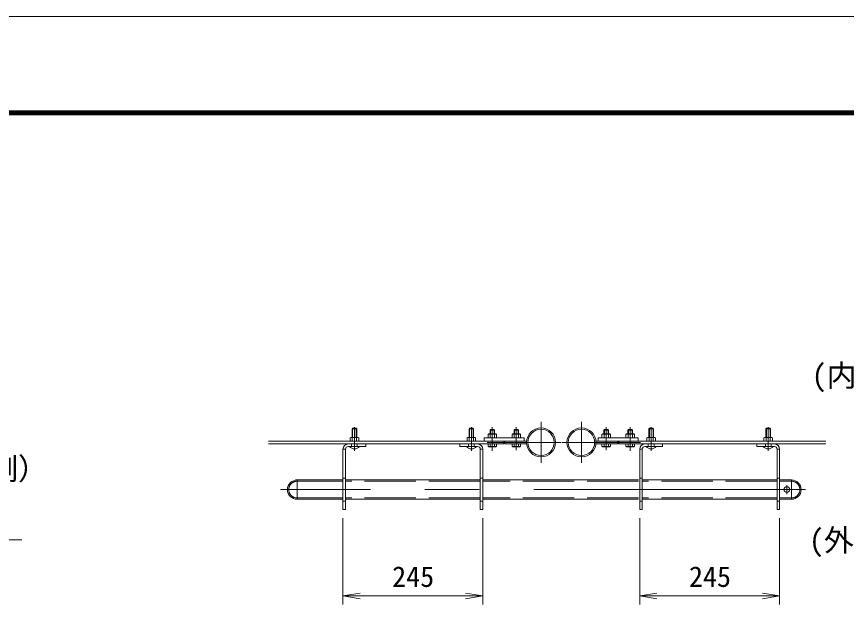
# Model space of a CAD drawing. Units: millimetres, scale not verified. Extents: x -6300 to 6300, y -4455 to 4455.
# Drawn here: x 1884 to 4792, y 2338 to 4455 of the extents above; entities that cross this region are included whole.
import ezdxf
from ezdxf.enums import TextEntityAlignment as Align

# ---------------------------------------------------------------- set-up
doc = ezdxf.new("R2010")
doc.units = ezdxf.units.MM
doc.header["$LTSCALE"] = 30
doc.linetypes.add('DASHED', pattern=[7.5, 6, -1.5])
doc.linetypes.add('USER1', pattern=[50.8, 31.75, -6.35, 6.35, -6.35])
for name, color, linetype, lineweight in [('0-0_D-STR1', 1, 'Continuous', 18), ('0-1_D-BMK', 2, 'USER1', 13), ('0-5_D-STR3', 3, 'Continuous', 13), ('0-7_D-STR-DIM', 7, 'Continuous', 9), ('0-8_0', 3, 'Continuous', 18), ('0-9_D-STR-TXT', 7, 'Continuous', 9), ('0-A_D-TTL-TXT', 7, 'Continuous', 18), ('0-C_D-TTL', 7, 'Continuous', 9)]:
    doc.layers.add(name, color=color, linetype=linetype, lineweight=lineweight)
doc.styles.add('ＭＳ ゴシック', font='')
doc.styles.get('ＭＳ ゴシック').set_extended_font_data('MS Gothic')

# ---------------------------------------------------------------- blocks, each defined once
blk = doc.blocks.new('_Open')
at = {"layer": '0-8_0', "color": 7, "lineweight": 9}
blk.add_line((-30, 5), (0, 0), dxfattribs=at)
blk.add_lwpolyline([(-30, -5), (0, 0), (-30, 0)], dxfattribs=at)

msp = doc.modelspace()

# ---------------------------------------------------------------- linework, layer by layer
at = {"layer": '0-0_D-STR1'}
for centre, radius in [((3721.75, 2961.83), 50.8), ((3721.75, 2961.83), 46.2), ((3863.35, 2961.83), 50.8), ((3863.35, 2961.83), 46.2)]:
    msp.add_circle(centre, radius, dxfattribs=at)
at = {"layer": '0-1_D-BMK'}
for p, q in [((3721.75, 3033.63), (3721.75, 2890.03)), ((3863.35, 3033.63), (3863.35, 2890.03)), ((3067.96, 2932.42), (3067.96, 3015.42)), ((3477.55, 2932.42), (3477.55, 3015.42)), ((3550.95, 2932), (3550.95, 3015)), ((3634.95, 2935), (3634.95, 3015)), ((3950.15, 2935), (3950.15, 3015)), ((4034.15, 2932), (4034.15, 3015)), ((4107.55, 2932.42), (4107.55, 3015.42)), ((4517.55, 2932.42), (4517.55, 3015.42)), ((3791.05, 2961.83), (3533.09, 2961.83)), ((3794.05, 2961.83), (4070.21, 2961.83)), ((4648.45, 2796.23), (2808.45, 2796.23)), ((4583.05, 2779.93), (4583.05, 2812.37))]:
    msp.add_line(p, q, dxfattribs=at)
at = {"layer": '0-5_D-STR3'}
for p, q in [((3061.56, 3011.23), (3059.96, 3009.63)), ((3059.96, 3009.63), (3059.96, 2979.33)), ((3059.96, 3009.63), (3075.96, 3009.63)), ((3061.56, 3011.23), (3061.56, 2979.33)), ((3061.56, 3011.23), (3074.36, 3011.23)), ((3074.36, 3011.23), (3074.36, 2979.33)), ((3075.96, 3009.63), (3074.36, 3011.23)), ((3075.96, 3009.63), (3075.96, 2979.33)), ((3471.15, 3011.23), (3469.55, 3009.63)), ((3469.55, 3009.63), (3469.55, 2979.33)), ((3469.55, 3009.63), (3485.55, 3009.63)), ((3471.15, 3011.23), (3471.15, 2979.33)), ((3471.15, 3011.23), (3483.95, 3011.23)), ((3483.95, 3011.23), (3483.95, 2979.33)), ((3485.55, 3009.63), (3483.95, 3011.23)), ((3485.55, 3009.63), (3485.55, 2979.33)), ((3542.95, 3004.93), (3545.35, 3007.33)), ((3542.95, 3004.93), (3558.95, 3004.93)), ((3542.95, 2991.33), (3542.95, 3004.93)), ((3544.45, 2991.33), (3544.45, 3006.43)), ((3545.35, 3007.33), (3556.55, 3007.33)), ((3558.95, 3004.93), (3556.55, 3007.33)), ((3557.45, 2991.33), (3557.45, 3006.43)), ((3558.95, 2991.33), (3558.95, 3004.93)), ((3626.95, 3004.93), (3629.35, 3007.33)), ((3626.95, 3004.93), (3642.95, 3004.93)), ((3626.95, 2991.33), (3626.95, 3004.93)), ((3628.45, 2991.33), (3628.45, 3006.43)), ((3629.35, 3007.33), (3640.55, 3007.33)), ((3642.95, 3004.93), (3640.55, 3007.33)), ((3641.45, 2991.33), (3641.45, 3006.43)), ((3642.95, 2991.33), (3642.95, 3004.93)), ((3942.15, 3004.93), (3944.55, 3007.33)), ((3958.15, 3004.93), (3942.15, 3004.93)), ((3942.15, 2991.33), (3942.15, 3004.93)), ((3943.65, 2991.33), (3943.65, 3006.43)), ((3955.75, 3007.33), (3944.55, 3007.33)), ((3958.15, 3004.93), (3955.75, 3007.33)), ((3956.65, 2991.33), (3956.65, 3006.43)), ((3958.15, 2991.33), (3958.15, 3004.93)), ((4026.15, 3004.93), (4028.55, 3007.33)), ((4042.15, 3004.93), (4026.15, 3004.93)), ((4026.15, 2991.33), (4026.15, 3004.93)), ((4027.65, 2991.33), (4027.65, 3006.43)), ((4039.75, 3007.33), (4028.55, 3007.33)), ((4042.15, 3004.93), (4039.75, 3007.33)), ((4040.65, 2991.33), (4040.65, 3006.43)), ((4042.15, 2991.33), (4042.15, 3004.93)), ((4101.15, 3011.23), (4099.55, 3009.63)), ((4099.55, 3009.63), (4099.55, 2979.33)), ((4099.55, 3009.63), (4115.55, 3009.63)), ((4101.15, 3011.23), (4101.15, 2979.33)), ((4101.15, 3011.23), (4113.95, 3011.23)), ((4113.95, 3011.23), (4113.95, 2979.33)), ((4115.55, 3009.63), (4113.95, 3011.23)), ((4115.55, 3009.63), (4115.55, 2979.33)), ((4511.15, 3011.23), (4509.55, 3009.63)), ((4509.55, 3009.63), (4509.55, 2979.33)), ((4509.55, 3009.63), (4525.55, 3009.63)), ((4511.15, 3011.23), (4511.15, 2979.33)), ((4511.15, 3011.23), (4523.95, 3011.23)), ((4523.95, 3011.23), (4523.95, 2979.33)), ((4525.55, 3009.63), (4523.95, 3011.23)), ((4525.55, 3009.63), (4525.55, 2979.33)), ((3590.95, 2966.33), (2767.09, 2966.33)), ((3052.96, 2966.33), (3052.96, 2977.73)), ((3082.96, 2966.33), (3052.96, 2966.33)), ((3056.6, 2979.33), (3079.47, 2979.33)), ((3060.46, 2966.33), (3060.46, 2977.73)), ((3075.46, 2966.33), (3075.46, 2977.73)), ((3082.96, 2966.33), (3082.96, 2977.73)), ((3462.55, 2966.33), (3462.55, 2977.73)), ((3492.55, 2966.33), (3462.55, 2966.33)), ((3466.19, 2979.33), (3489.06, 2979.33)), ((3470.05, 2966.33), (3470.05, 2977.73)), ((3485.05, 2966.33), (3485.05, 2977.73)), ((3492.55, 2966.33), (3492.55, 2977.73)), ((3662.95, 2978.33), (3522.95, 2978.33)), ((3522.95, 2966.33), (3522.95, 2978.33)), ((3662.95, 2966.33), (3522.95, 2966.33)), ((3535.94, 2989.88), (3538.45, 2991.33)), ((3535.94, 2978.33), (3535.94, 2989.88)), ((3565.96, 2978.33), (3535.94, 2978.33)), ((3563.45, 2991.33), (3538.45, 2991.33)), ((3543.44, 2978.33), (3543.44, 2989.88)), ((3558.46, 2978.33), (3558.46, 2989.88)), ((3565.96, 2989.88), (3563.45, 2991.33)), ((3565.96, 2978.33), (3565.96, 2989.88)), ((3590.95, 2957.33), (3590.95, 2966.33)), ((3671.15, 2966.33), (3594.95, 2966.33)), ((3594.95, 2966.33), (3594.95, 2957.33)), ((3619.94, 2989.88), (3622.45, 2991.33)), ((3619.94, 2978.33), (3619.94, 2989.88)), ((3649.96, 2978.33), (3619.94, 2978.33)), ((3647.45, 2991.33), (3622.45, 2991.33)), ((3627.44, 2978.33), (3627.44, 2989.88)), ((3642.46, 2978.33), (3642.46, 2989.88)), ((3649.96, 2989.88), (3647.45, 2991.33)), ((3649.96, 2978.33), (3649.96, 2989.88)), ((3662.95, 2966.33), (3662.95, 2978.33)), ((3913.95, 2966.33), (3990.15, 2966.33)), ((3922.15, 2978.33), (4062.15, 2978.33)), ((3922.15, 2966.33), (3922.15, 2978.33)), ((3922.15, 2966.33), (4062.15, 2966.33)), ((3935.14, 2989.88), (3937.65, 2991.33)), ((3935.14, 2978.33), (3935.14, 2989.88)), ((3935.14, 2978.33), (3965.16, 2978.33)), ((3937.65, 2991.33), (3962.65, 2991.33)), ((3942.64, 2978.33), (3942.64, 2989.88)), ((3957.66, 2978.33), (3957.66, 2989.88)), ((3965.16, 2989.88), (3962.65, 2991.33)), ((3965.16, 2978.33), (3965.16, 2989.88)), ((3990.15, 2966.33), (3990.15, 2957.33)), ((3994.15, 2957.33), (3994.15, 2966.33)), ((3994.15, 2966.33), (4719.9, 2966.33)), ((4019.14, 2989.88), (4021.65, 2991.33)), ((4019.14, 2978.33), (4019.14, 2989.88)), ((4019.14, 2978.33), (4049.16, 2978.33)), ((4021.65, 2991.33), (4046.65, 2991.33)), ((4026.64, 2978.33), (4026.64, 2989.88)), ((4041.66, 2978.33), (4041.66, 2989.88)), ((4049.16, 2989.88), (4046.65, 2991.33)), ((4049.16, 2978.33), (4049.16, 2989.88)), ((4062.15, 2966.33), (4062.15, 2978.33)), ((4092.55, 2966.33), (4092.55, 2977.73)), ((4122.55, 2966.33), (4092.55, 2966.33)), ((4096.19, 2979.33), (4119.06, 2979.33)), ((4100.05, 2966.33), (4100.05, 2977.73)), ((4115.05, 2966.33), (4115.05, 2977.73)), ((4122.55, 2966.33), (4122.55, 2977.73)), ((4502.55, 2966.33), (4502.55, 2977.73)), ((4532.55, 2966.33), (4502.55, 2966.33)), ((4506.19, 2979.33), (4529.06, 2979.33)), ((4510.05, 2966.33), (4510.05, 2977.73)), ((4525.05, 2966.33), (4525.05, 2977.73)), ((4532.55, 2966.33), (4532.55, 2977.73)), ((3590.95, 2957.33), (2767.09, 2957.33)), ((3027.55, 2726.23), (3027.55, 2938.23)), ((3036.55, 2938.23), (3027.55, 2938.23)), ((3036.55, 2726.23), (3036.55, 2938.23)), ((3107.55, 2956.23), (3045.55, 2956.23)), ((3107.55, 2947.23), (3045.55, 2947.23)), ((3107.55, 2947.23), (3107.55, 2956.23)), ((3437.55, 2956.23), (3499.55, 2956.23)), ((3437.55, 2947.23), (3437.55, 2956.23)), ((3437.55, 2947.23), (3499.55, 2947.23)), ((3508.55, 2938.23), (3517.55, 2938.23)), ((3508.55, 2726.23), (3508.55, 2938.23)), ((3517.55, 2726.23), (3517.55, 2938.23)), ((3535.94, 2957.33), (3535.94, 2948.12)), ((3535.94, 2957.33), (3565.96, 2957.33)), ((3538.35, 2946.73), (3535.94, 2948.12)), ((3538.35, 2946.73), (3563.55, 2946.73)), ((3543.44, 2957.33), (3543.44, 2948.12)), ((3558.46, 2957.33), (3558.46, 2948.12)), ((3563.55, 2946.73), (3565.96, 2948.12)), ((3565.96, 2957.33), (3565.96, 2948.12)), ((3671.15, 2957.33), (3594.95, 2957.33)), ((3619.94, 2957.33), (3619.94, 2948.12)), ((3619.94, 2957.33), (3649.96, 2957.33)), ((3622.35, 2946.73), (3619.94, 2948.12)), ((3622.35, 2946.73), (3647.55, 2946.73)), ((3627.44, 2957.33), (3627.44, 2948.12)), ((3642.46, 2957.33), (3642.46, 2948.12)), ((3647.55, 2946.73), (3649.96, 2948.12)), ((3649.96, 2957.33), (3649.96, 2948.12)), ((3913.95, 2957.33), (3990.15, 2957.33)), ((3935.14, 2957.33), (3935.14, 2948.12)), ((3965.16, 2957.33), (3935.14, 2957.33)), ((3937.55, 2946.73), (3935.14, 2948.12)), ((3962.75, 2946.73), (3937.55, 2946.73)), ((3942.64, 2957.33), (3942.64, 2948.12)), ((3957.66, 2957.33), (3957.66, 2948.12)), ((3962.75, 2946.73), (3965.16, 2948.12)), ((3965.16, 2957.33), (3965.16, 2948.12)), ((3994.15, 2957.33), (4719.9, 2957.33)), ((4019.14, 2957.33), (4019.14, 2948.12)), ((4049.16, 2957.33), (4019.14, 2957.33)), ((4021.55, 2946.73), (4019.14, 2948.12)), ((4046.75, 2946.73), (4021.55, 2946.73)), ((4026.64, 2957.33), (4026.64, 2948.12)), ((4041.66, 2957.33), (4041.66, 2948.12)), ((4046.75, 2946.73), (4049.16, 2948.12)), ((4049.16, 2957.33), (4049.16, 2948.12)), ((4067.55, 2726.23), (4067.55, 2938.23)), ((4076.55, 2938.23), (4067.55, 2938.23)), ((4076.55, 2726.23), (4076.55, 2938.23)), ((4147.55, 2956.23), (4085.55, 2956.23)), ((4147.55, 2947.23), (4085.55, 2947.23)), ((4147.55, 2947.23), (4147.55, 2956.23)), ((4477.55, 2956.23), (4539.55, 2956.23)), ((4477.55, 2947.23), (4477.55, 2956.23)), ((4477.55, 2947.23), (4539.55, 2947.23)), ((4548.55, 2938.23), (4557.55, 2938.23)), ((4548.55, 2726.23), (4548.55, 2938.23)), ((4557.55, 2726.23), (4557.55, 2938.23)), ((3027.55, 2830.23), (2862.45, 2830.23)), ((2867.05, 2830.23), (2867.05, 2762.23)), ((2867.05, 2830.23), (2867.05, 2762.23)), ((3508.55, 2830.23), (3036.55, 2830.23)), ((4062.95, 2830.23), (3517.55, 2830.23)), ((4548.55, 2830.23), (4076.55, 2830.23)), ((4599.05, 2830.23), (4557.55, 2830.23)), ((4599.05, 2830.23), (4599.05, 2762.23)), ((3027.55, 2762.23), (2862.45, 2762.23)), ((3508.55, 2762.23), (3036.55, 2762.23)), ((4062.95, 2762.23), (3517.55, 2762.23)), ((4548.55, 2762.23), (4076.55, 2762.23)), ((4599.05, 2762.23), (4557.55, 2762.23)), ((3036.55, 2726.23), (3027.55, 2726.23)), ((3508.55, 2726.23), (3517.55, 2726.23)), ((4076.55, 2726.23), (4067.55, 2726.23)), ((4548.55, 2726.23), (4557.55, 2726.23))]:
    msp.add_line(p, q, dxfattribs=at)
at = {"layer": '0-5_D-STR3', "linetype": 'DASHED'}
for p, q in [((3057.55, 2956.23), (3057.55, 2947.23)), ((3077.55, 2956.23), (3077.55, 2947.23)), ((3467.55, 2956.23), (3467.55, 2947.23)), ((3487.55, 2956.23), (3487.55, 2947.23)), ((4097.55, 2956.23), (4097.55, 2947.23)), ((4117.55, 2956.23), (4117.55, 2947.23)), ((4507.55, 2956.23), (4507.55, 2947.23)), ((4527.55, 2956.23), (4527.55, 2947.23)), ((3027.55, 2825.63), (2862.45, 2825.63)), ((3036.55, 2836.23), (3027.55, 2836.23)), ((3508.55, 2825.63), (3036.55, 2825.63)), ((3508.55, 2836.23), (3517.55, 2836.23)), ((4062.95, 2825.63), (3517.55, 2825.63)), ((4076.55, 2836.23), (4067.55, 2836.23)), ((4548.55, 2825.63), (4076.55, 2825.63)), ((4548.55, 2836.23), (4557.55, 2836.23)), ((4599.05, 2825.63), (4557.55, 2825.63)), ((3027.55, 2766.83), (2862.45, 2766.83)), ((3508.55, 2766.83), (3036.55, 2766.83)), ((4062.95, 2766.83), (3517.55, 2766.83)), ((4548.55, 2766.83), (4076.55, 2766.83)), ((4599.05, 2766.83), (4557.55, 2766.83)), ((3036.55, 2756.23), (3027.55, 2756.23)), ((3508.55, 2756.23), (3517.55, 2756.23)), ((4076.55, 2756.23), (4067.55, 2756.23)), ((4548.55, 2756.23), (4557.55, 2756.23))]:
    msp.add_line(p, q, dxfattribs=at)
at = {"layer": '0-5_D-STR3'}
msp.add_circle((4583.05, 2796.23), 10, dxfattribs=at)
for centre, radius, start, end in [((3056.71, 2974.14), 5.19, 43.75516, 136.24484), ((3067.96, 2960.95), 18.38, 65.91485, 114.08515), ((3079.21, 2974.15), 5.18, 43.62212, 136.37788), ((3466.3, 2974.14), 5.19, 43.75516, 136.24484), ((3477.55, 2960.95), 18.38, 65.91485, 114.08515), ((3488.8, 2974.15), 5.18, 43.62212, 136.37788), ((3539.69, 2984.39), 6.64, 55.61586, 124.38414), ((3550.95, 2966.2), 24.84, 72.4121, 107.5879), ((3562.21, 2984.39), 6.64, 55.61585, 124.38416), ((3623.69, 2984.39), 6.64, 55.61586, 124.38414), ((3634.95, 2966.2), 24.84, 72.4121, 107.5879), ((3646.21, 2984.39), 6.64, 55.61585, 124.38416), ((3938.89, 2984.39), 6.64, 55.61584, 124.38415), ((3950.15, 2966.2), 24.84, 72.4121, 107.5879), ((3961.41, 2984.39), 6.64, 55.61586, 124.38414), ((4022.89, 2984.39), 6.64, 55.61584, 124.38415), ((4034.15, 2966.2), 24.84, 72.4121, 107.5879), ((4045.41, 2984.39), 6.64, 55.61586, 124.38414), ((4096.3, 2974.14), 5.19, 43.75516, 136.24484), ((4107.55, 2960.95), 18.38, 65.91485, 114.08515), ((4118.8, 2974.15), 5.18, 43.62212, 136.37788), ((4506.3, 2974.14), 5.19, 43.75516, 136.24484), ((4517.55, 2960.95), 18.38, 65.91485, 114.08515), ((4528.8, 2974.15), 5.18, 43.62212, 136.37788), ((3045.55, 2938.23), 18, 90, 180), ((3045.55, 2938.23), 9, 90, 180), ((3067.96, 2962.55), 23.32, 221.06115, 318.93885), ((3477.55, 2962.55), 23.32, 221.06115, 318.93885), ((3499.55, 2938.23), 18, 0, 90), ((3499.55, 2938.23), 9, 0, 90), ((3539.69, 2953.6), 6.64, 235.61585, 304.38415), ((3550.95, 2971.8), 24.84, 252.4121, 287.5879), ((3562.21, 2953.6), 6.64, 235.61585, 304.38415), ((3623.69, 2953.6), 6.64, 235.61585, 304.38415), ((3634.95, 2971.8), 24.84, 252.4121, 287.5879), ((3646.21, 2953.6), 6.64, 235.61585, 304.38415), ((3938.89, 2953.6), 6.64, 235.61585, 304.38415), ((3950.15, 2971.8), 24.84, 252.4121, 287.5879), ((3961.41, 2953.6), 6.64, 235.61585, 304.38415), ((4022.89, 2953.6), 6.64, 235.61585, 304.38415), ((4034.15, 2971.8), 24.84, 252.4121, 287.5879), ((4045.41, 2953.6), 6.64, 235.61585, 304.38415), ((4085.55, 2938.23), 18, 90, 180), ((4085.55, 2938.23), 9, 90, 180), ((4107.55, 2962.55), 23.32, 221.06115, 318.93885), ((4517.55, 2962.55), 23.32, 221.06115, 318.93885), ((4539.55, 2938.23), 18, 0, 90), ((4539.55, 2938.23), 9, 0, 90), ((2867.05, 2796.23), 34, 90, 270), ((4599.05, 2796.23), 34, 270, 90)]:
    msp.add_arc(centre, radius, start, end, dxfattribs=at)
at = {"layer": '0-5_D-STR3', "linetype": 'DASHED'}
for centre, start, end in [((2867.05, 2796.23), 90, 270), ((4599.05, 2796.23), 270, 90)]:
    msp.add_arc(centre, 29.4, start, end, dxfattribs=at)
at = {"layer": '0-7_D-STR-DIM'}
for p, q in [((3027.55, 2696.23), (3027.55, 2393.19)), ((3517.55, 2696.23), (3517.55, 2393.19)), ((4067.55, 2696.23), (4067.55, 2393.19)), ((4557.55, 2696.23), (4557.55, 2393.19)), ((3087.55, 2423.19), (3457.55, 2423.19)), ((4127.55, 2423.19), (4497.55, 2423.19))]:
    msp.add_line(p, q, dxfattribs=at)
at = {"layer": '0-9_D-STR-TXT'}
msp.add_lwpolyline([(1903.06, 2619.78), (1674.24, 2619.78), (1460.44, 2473.94)], dxfattribs=at)
at = {"layer": '0-C_D-TTL', "color": 2, "lineweight": 18}
msp.add_lwpolyline([(-6300, 4455), (6300, 4455), (6300, -4455), (-6300, -4455)], close=True, dxfattribs=at)
at = {"layer": '0-C_D-TTL'}
for points in [[(-5895, 4125), (5895, 4125), (5895, -4125), (-5895, -4125)], [(-5891.25, 4121.25), (5891.25, 4121.25), (5891.25, -4121.25), (-5891.25, -4121.25)], [(-5887.5, 4117.5), (5887.5, 4117.5), (5887.5, -4117.5), (-5887.5, -4117.5)], [(-5883.75, 4113.75), (5883.75, 4113.75), (5883.75, -4113.75), (-5883.75, -4113.75)], [(-5880, 4110), (5880, 4110), (5880, -4110), (-5880, -4110)]]:
    msp.add_lwpolyline(points, close=True, dxfattribs=at)

# ---------------------------------------------------------------- block references
at = {"layer": '0-7_D-STR-DIM', "xscale": 2, "yscale": 2, "rotation": 180}
for p in [(3027.55, 2423.19), (4067.55, 2423.19)]:
    msp.add_blockref('_Open', p, dxfattribs=at)
at = {"layer": '0-7_D-STR-DIM', "xscale": 2, "yscale": 2}
for p in [(3517.55, 2423.19), (4557.55, 2423.19)]:
    msp.add_blockref('_Open', p, dxfattribs=at)

# ---------------------------------------------------------------- texts
at = {"layer": '0-7_D-STR-DIM', "style": 'ＭＳ ゴシック'}
for p in [(3200.03, 2433.31), (4240.02, 2433.31)]:
    msp.add_text('245', height=72.14, dxfattribs=at).set_placement(p, align=Align.BOTTOM_LEFT)
at = {"layer": '0-A_D-TTL-TXT', "style": 'ＭＳ ゴシック'}
for s, p in [('(内側）', (4669.61, 3135.06)), ('(内側）', (1626.41, 2808)), ('(外側）', (4660.2, 2556.99))]:
    msp.add_text(s, height=76.98, dxfattribs=at).set_placement(p, align=Align.BOTTOM_LEFT)

doc.saveas('drawing.dxf')
